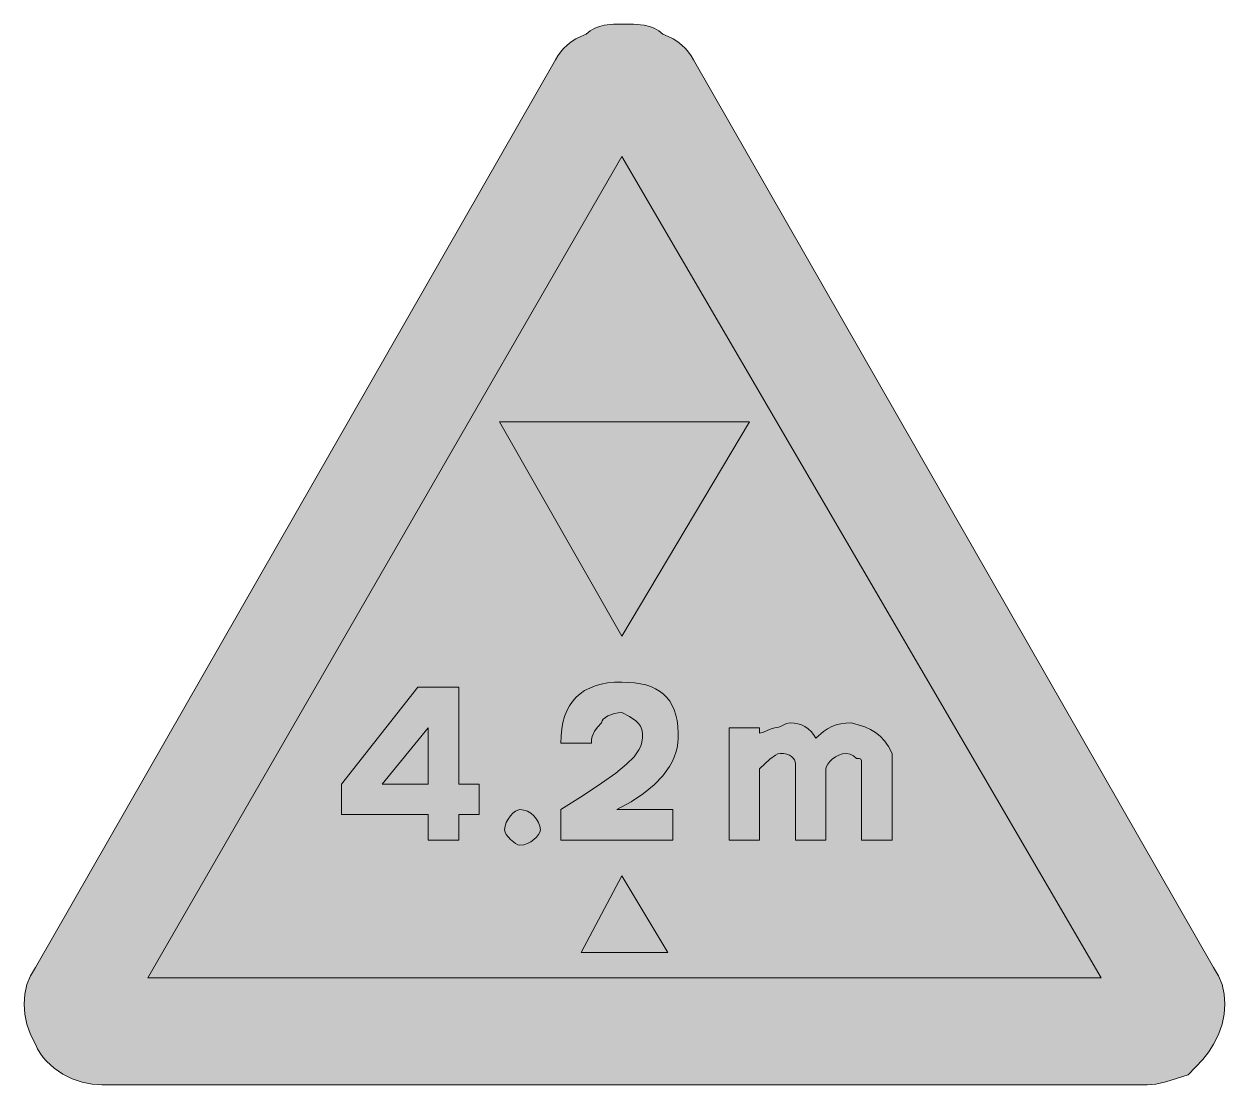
# Model space of a CAD drawing. Header units: metres. Extents: x 143 to 425, y 10 to 260.
import ezdxf

# ---------------------------------------------------------------- set-up
doc = ezdxf.new("R2010")
doc.units = ezdxf.units.M
for name, color, linetype, true_color in [('FILL_BLACK_000000', 7, 'Continuous', 0x000000), ('FILL_RED_FF0000', 7, 'Continuous', 0xff0000), ('FILL_WHITE_FFFFFF', 7, 'Continuous', 0xffffff)]:
    doc.layers.add(name, color=color, linetype=linetype, true_color=true_color)

msp = doc.modelspace()

# ---------------------------------------------------------------- hatches: boundary and pattern name
at = {"layer": 'FILL_BLACK_000000', "true_color": 0x000000}
h = msp.add_hatch(color=7, dxfattribs=at)
h.dxf.hatch_style = 1
h.paths.add_polyline_path([(283.35, 115.92), (254.55, 166.32), (313.35, 166.32), (283.35, 115.92)])
h = msp.add_hatch(color=7, dxfattribs=at)
h.dxf.hatch_style = 1
h.paths.add_polyline_path([(295.35, 75.12), (295.35, 67.92), (268.95, 67.92), (268.95, 75.12), (274.25, 78.45), (278.53, 81.29), (281.88, 83.71), (284.4, 85.77), (286.19, 87.55), (287.34, 89.13), (287.71, 89.86), (287.96, 90.56), (288.15, 91.92), (288.15, 93.12), (288.04, 93.97), (287.74, 94.71), (287.26, 95.38), (286.65, 95.97), (285.11, 97), (283.35, 97.92), (282.45, 97.87), (281.59, 97.71), (280.05, 97.17), (279.44, 96.81), (278.96, 96.4), (278.66, 95.97), (278.55, 95.52), (277.67, 94.6), (276.9, 93.57), (276.36, 92.31), (276.2, 91.57), (276.15, 90.72), (268.95, 90.72), (269.01, 92.46), (269.17, 94.09), (269.46, 95.61), (269.85, 97.02), (270.36, 98.31), (270.97, 99.49), (271.71, 100.56), (272.55, 101.52), (273.51, 102.36), (274.57, 103.09), (275.76, 103.71), (277.05, 104.22), (278.46, 104.61), (279.97, 104.89), (281.61, 105.06), (283.35, 105.12), (286.33, 104.95), (287.69, 104.73), (288.96, 104.43), (290.13, 104.03), (291.22, 103.54), (292.21, 102.95), (293.1, 102.27), (293.89, 101.49), (294.59, 100.61), (295.18, 99.63), (295.67, 98.54), (296.05, 97.35), (296.33, 96.05), (296.49, 94.64), (296.55, 93.12), (296.55, 91.92), (296.49, 90.8), (296.32, 89.67), (296.04, 88.55), (295.65, 87.44), (295.14, 86.33), (294.52, 85.23), (292.95, 83.07), (290.92, 80.96), (288.45, 78.93), (285.52, 76.97), (282.15, 75.12), (295.35, 75.12)])
h = msp.add_hatch(color=7, dxfattribs=at)
h.dxf.hatch_style = 1
h.paths.add_polyline_path([(249.75, 73.92), (244.95, 73.92), (244.95, 67.92), (237.75, 67.92), (237.75, 73.92), (217.35, 73.92), (217.35, 81.12), (235.35, 103.92), (244.95, 103.92), (244.95, 81.12), (249.75, 81.12), (249.75, 73.92)])
h.paths.add_polyline_path([(237.75, 81.12), (237.75, 94.32), (226.95, 81.12), (237.75, 81.12)], flags=16)
h = msp.add_hatch(color=7, dxfattribs=at)
h.dxf.hatch_style = 1
h.paths.add_polyline_path([(335.25, 88.21), (334.39, 87.93), (333.58, 87.5), (332.85, 86.97), (332.24, 86.39), (331.76, 85.79), (331.46, 85.22), (331.35, 84.72), (331.35, 83.52), (331.35, 67.92), (324.15, 67.92), (324.15, 85.92), (324.09, 86.37), (323.92, 86.8), (323.64, 87.21), (323.25, 87.57), (322.74, 87.88), (322.13, 88.11), (321.39, 88.27), (320.55, 88.32), (320.05, 88.21), (319.46, 87.93), (318.15, 86.97), (315.75, 84.72), (315.75, 83.52), (315.75, 67.92), (308.55, 67.92), (308.55, 94.32), (315.75, 94.32), (315.75, 93.12), (316.65, 93.31), (317.55, 93.72), (318.45, 94.13), (319.35, 94.32), (320.25, 94.51), (321.15, 94.92), (322.05, 95.33), (322.95, 95.52), (323.85, 95.46), (324.73, 95.29), (325.59, 95.01), (326.4, 94.62), (327.16, 94.11), (327.84, 93.49), (328.45, 92.76), (328.95, 91.92), (330.77, 93.49), (331.71, 94.11), (332.7, 94.62), (333.74, 95.01), (334.86, 95.29), (336.05, 95.46), (337.35, 95.52), (340.54, 94.56), (341.86, 93.98), (343.05, 93.27), (344.12, 92.39), (345.11, 91.3), (346.05, 89.96), (346.95, 88.32), (346.95, 87.12), (346.95, 67.92), (339.75, 67.92), (339.75, 85.92), (339.73, 86.61), (339.6, 86.97), (339.24, 87.1), (338.55, 87.12), (337.8, 87.72), (337.03, 88.13), (336.15, 88.32), (335.25, 88.21)])
h = msp.add_hatch(color=7, dxfattribs=at)
h.dxf.hatch_style = 1
h.paths.add_polyline_path([(264.04, 69.82), (263.74, 69.25), (263.26, 68.65), (262.65, 68.07), (261.92, 67.54), (261.11, 67.11), (260.25, 66.83), (259.35, 66.72), (258.85, 66.83), (258.28, 67.11), (257.1, 68.07), (256.14, 69.25), (255.86, 69.82), (255.75, 70.32), (255.86, 71.22), (256.14, 72.08), (256.57, 72.89), (257.1, 73.62), (257.68, 74.23), (258.28, 74.71), (258.85, 75.01), (259.35, 75.12), (260.25, 75.01), (261.11, 74.71), (261.92, 74.23), (262.65, 73.62), (263.26, 72.89), (263.74, 72.08), (264.04, 71.22), (264.15, 70.32), (264.04, 69.82)])
h = msp.add_hatch(color=7, dxfattribs=at)
h.dxf.hatch_style = 1
h.paths.add_polyline_path([(283.35, 59.52), (294.15, 41.52), (273.75, 41.52), (283.35, 59.52)])
at = {"layer": 'FILL_RED_FF0000', "true_color": 0xff0000}
h = msp.add_hatch(color=7, dxfattribs=at)
h.dxf.hatch_style = 1
h.paths.add_polyline_path([(267.75, 251.52), (268.26, 252.42), (268.87, 253.3), (269.61, 254.16), (270.45, 254.97), (271.41, 255.73), (272.47, 256.41), (273.66, 257.02), (274.95, 257.52), (275.9, 258.31), (276.94, 258.91), (278.03, 259.33), (279.15, 259.62), (281.36, 259.88), (283.35, 259.92), (286.03, 259.88), (288.6, 259.62), (289.81, 259.33), (290.94, 258.91), (292, 258.31), (292.95, 257.52), (294.24, 257.02), (295.42, 256.41), (296.49, 255.73), (297.45, 254.97), (298.29, 254.16), (299.02, 253.3), (299.64, 252.42), (300.15, 251.52), (422.55, 37.92), (423.73, 36.01), (424.57, 33.93), (425.08, 31.7), (425.25, 29.37), (425.08, 26.99), (424.57, 24.59), (423.73, 22.22), (422.55, 19.92), (421.44, 18.12), (420, 16.32), (416.55, 12.72), (411.3, 11.07), (408.96, 10.53), (406.95, 10.32), (160.95, 10.32), (158.66, 10.49), (156.32, 10.98), (154.01, 11.78), (151.8, 12.87), (149.76, 14.25), (147.96, 15.89), (147.17, 16.81), (146.46, 17.78), (145.85, 18.82), (145.35, 19.92), (144.17, 22.22), (143.32, 24.59), (142.82, 26.99), (142.65, 29.37), (142.82, 31.7), (143.32, 33.93), (144.17, 36.01), (145.35, 37.92), (267.75, 251.52)])
at = {"layer": 'FILL_WHITE_FFFFFF', "true_color": 0xffffff}
h = msp.add_hatch(color=7, dxfattribs=at)
h.dxf.hatch_style = 1
h.paths.add_polyline_path([(171.75, 35.52), (283.35, 228.72), (396.15, 35.52), (171.75, 35.52)])

# ---------------------------------------------------------------- linework, layer by layer
at = {"layer": 'FILL_BLACK_000000', "lineweight": 0, "true_color": 0x000000}
for points in [[(283.35, 115.92), (254.55, 166.32), (313.35, 166.32)], [(295.35, 75.12), (295.35, 67.92), (268.95, 67.92), (268.95, 75.12), (274.25, 78.45), (278.53, 81.29), (281.88, 83.71), (284.4, 85.77), (286.19, 87.55), (287.34, 89.13), (287.71, 89.86), (287.96, 90.56), (288.15, 91.92), (288.15, 93.12), (288.04, 93.97), (287.74, 94.71), (287.26, 95.38), (286.65, 95.97), (285.11, 97), (283.35, 97.92), (282.45, 97.87), (281.59, 97.71), (280.05, 97.17), (279.44, 96.81), (278.96, 96.4), (278.66, 95.97), (278.55, 95.52), (277.67, 94.6), (276.9, 93.57), (276.36, 92.31), (276.2, 91.57), (276.15, 90.72), (268.95, 90.72), (269.01, 92.46), (269.17, 94.09), (269.46, 95.61), (269.85, 97.02), (270.36, 98.31), (270.97, 99.49), (271.71, 100.56), (272.55, 101.52), (273.51, 102.36), (274.57, 103.09), (275.76, 103.71), (277.05, 104.22), (278.46, 104.61), (279.97, 104.89), (281.61, 105.06), (283.35, 105.12), (286.33, 104.95), (287.69, 104.73), (288.96, 104.43), (290.13, 104.03), (291.22, 103.54), (292.21, 102.95), (293.1, 102.27), (293.89, 101.49), (294.59, 100.61), (295.18, 99.63), (295.67, 98.54), (296.05, 97.35), (296.33, 96.05), (296.49, 94.64), (296.55, 93.12), (296.55, 91.92), (296.49, 90.8), (296.32, 89.67), (296.04, 88.55), (295.65, 87.44), (295.14, 86.33), (294.52, 85.23), (292.95, 83.07), (290.92, 80.96), (288.45, 78.93), (285.52, 76.97), (282.15, 75.12)], [(249.75, 73.92), (244.95, 73.92), (244.95, 67.92), (237.75, 67.92), (237.75, 73.92), (217.35, 73.92), (217.35, 81.12), (235.35, 103.92), (244.95, 103.92), (244.95, 81.12), (249.75, 81.12)], [(237.75, 81.12), (237.75, 94.32), (226.95, 81.12)], [(335.25, 88.21), (334.39, 87.93), (333.58, 87.5), (332.85, 86.97), (332.24, 86.39), (331.76, 85.79), (331.46, 85.22), (331.35, 84.72), (331.35, 83.52), (331.35, 67.92), (324.15, 67.92), (324.15, 85.92), (324.09, 86.37), (323.92, 86.8), (323.64, 87.21), (323.25, 87.57), (322.74, 87.88), (322.13, 88.11), (321.39, 88.27), (320.55, 88.32), (320.05, 88.21), (319.46, 87.93), (318.15, 86.97), (315.75, 84.72), (315.75, 83.52), (315.75, 67.92), (308.55, 67.92), (308.55, 94.32), (315.75, 94.32), (315.75, 93.12), (316.65, 93.31), (317.55, 93.72), (318.45, 94.13), (319.35, 94.32), (320.25, 94.51), (321.15, 94.92), (322.05, 95.33), (322.95, 95.52), (323.85, 95.46), (324.73, 95.29), (325.59, 95.01), (326.4, 94.62), (327.16, 94.11), (327.84, 93.49), (328.45, 92.76), (328.95, 91.92), (330.77, 93.49), (331.71, 94.11), (332.7, 94.62), (333.74, 95.01), (334.86, 95.29), (336.05, 95.46), (337.35, 95.52), (340.54, 94.56), (341.86, 93.98), (343.05, 93.27), (344.12, 92.39), (345.11, 91.3), (346.05, 89.96), (346.95, 88.32), (346.95, 87.12), (346.95, 67.92), (339.75, 67.92), (339.75, 85.92), (339.73, 86.61), (339.6, 86.97), (339.24, 87.1), (338.55, 87.12), (337.8, 87.72), (337.03, 88.13), (336.15, 88.32)], [(264.04, 69.82), (263.74, 69.25), (263.26, 68.65), (262.65, 68.07), (261.92, 67.54), (261.11, 67.11), (260.25, 66.83), (259.35, 66.72), (258.85, 66.83), (258.28, 67.11), (257.1, 68.07), (256.14, 69.25), (255.86, 69.82), (255.75, 70.32), (255.86, 71.22), (256.14, 72.08), (256.57, 72.89), (257.1, 73.62), (257.68, 74.23), (258.28, 74.71), (258.85, 75.01), (259.35, 75.12), (260.25, 75.01), (261.11, 74.71), (261.92, 74.23), (262.65, 73.62), (263.26, 72.89), (263.74, 72.08), (264.04, 71.22), (264.15, 70.32)], [(283.35, 59.52), (294.15, 41.52), (273.75, 41.52)]]:
    msp.add_lwpolyline(points, close=True, dxfattribs=at)
at = {"layer": 'FILL_RED_FF0000', "lineweight": 0, "true_color": 0xff0000}
msp.add_lwpolyline([(267.75, 251.52), (268.26, 252.42), (268.87, 253.3), (269.61, 254.16), (270.45, 254.97), (271.41, 255.73), (272.47, 256.41), (273.66, 257.02), (274.95, 257.52), (275.9, 258.31), (276.94, 258.91), (278.03, 259.33), (279.15, 259.62), (281.36, 259.88), (283.35, 259.92), (286.03, 259.88), (288.6, 259.62), (289.81, 259.33), (290.94, 258.91), (292, 258.31), (292.95, 257.52), (294.24, 257.02), (295.42, 256.41), (296.49, 255.73), (297.45, 254.97), (298.29, 254.16), (299.02, 253.3), (299.64, 252.42), (300.15, 251.52), (422.55, 37.92), (423.73, 36.01), (424.57, 33.93), (425.08, 31.7), (425.25, 29.37), (425.08, 26.99), (424.57, 24.59), (423.73, 22.22), (422.55, 19.92), (421.44, 18.12), (420, 16.32), (416.55, 12.72), (411.3, 11.07), (408.96, 10.53), (406.95, 10.32), (160.95, 10.32), (158.66, 10.49), (156.32, 10.98), (154.01, 11.78), (151.8, 12.87), (149.76, 14.25), (147.96, 15.89), (147.17, 16.81), (146.46, 17.78), (145.85, 18.82), (145.35, 19.92), (144.17, 22.22), (143.32, 24.59), (142.82, 26.99), (142.65, 29.37), (142.82, 31.7), (143.32, 33.93), (144.17, 36.01), (145.35, 37.92)], close=True, dxfattribs=at)
at = {"layer": 'FILL_WHITE_FFFFFF', "lineweight": 0, "true_color": 0xff0000}
msp.add_lwpolyline([(171.75, 35.52), (283.35, 228.72), (396.15, 35.52)], close=True, dxfattribs=at)

doc.saveas('drawing.dxf')
